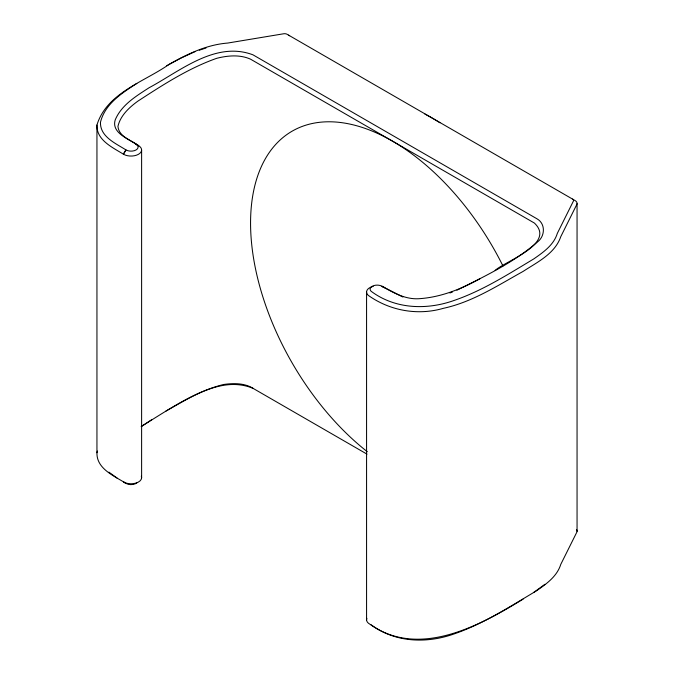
<?xml version="1.0" encoding="UTF-8"?>
<svg xmlns="http://www.w3.org/2000/svg" width="674" height="674" viewBox="0 0 674 674"><rect width="100%" height="100%" fill="white"/><g stroke="black" fill="none" stroke-linecap="round" stroke-linejoin="round"><path stroke-width="1.01" d="M137.083 482.668A7.052 4.069 0 0 1 126.08 483.452L125.903 483.342C114.496 476.029 96.466 468.961 96.946 452.743L96.946 125.019C106.711 92.801 144.447 81.807 169.225 64.283C187.355 54.072 206.64 44.695 227.702 43.06L283.636 33.776A3.522 2.03 0 0 1 287.099 34.29L575.006 200.507A7.043 4.069 0 0 1 576.792 204.508L560.776 236.65C554.946 253.769 537.279 262.152 523.108 271.411C497.522 285.616 472.272 302.129 443.248 308.355C418.335 315.575 391.257 311.009 369.866 296.476A10.573 6.1 0 0 1 373.236 286.374M96.946 452.743L97.393 451.032M96.946 125.019C96.357 140.141 112.499 147.395 123.384 154.169L126.08 149.973A7.052 4.069 0 0 0 135.946 150.016A7.052 4.069 0 0 0 136.207 144.32L135.988 144.185C128.111 138.617 111.218 132.736 115.212 119.896C121.497 104.942 136.03 96.188 149.055 87.755C180.135 71.166 215.554 40.651 252.986 54.838L536.925 218.772C545.022 223.187 545.241 234.434 539.057 240.593C515.037 261.9 485.457 276.011 456.896 290.208M123.384 154.169L125.903 149.872C115.625 143.36 99.971 136.696 100.468 122.28C104.9 103.981 122.061 92.987 136.83 83.424M533.757 592.395L544.87 584.307M141.22 426.431C167.438 410.525 193.379 391.956 223.524 384.509C232.513 383.186 242.151 383.001 250.559 386.91L366.993 454.133M141.313 426.583L151.642 419.733M495.12 270.417C505.567 260.914 556.286 243.744 534.372 223.043L250.559 59.186C239.944 54.4 227.694 55.521 216.699 58.318C188.383 68.31 162.914 84.857 137.875 101.142C129.231 107.419 120.402 115.566 117.95 126.341C118.767 136.889 131.556 140.167 138.524 145.651L138.76 145.786A10.573 6.1 0 0 1 138.397 154.346A10.573 6.1 0 0 1 123.569 154.279M165.998 411.014C191.702 396.834 222.572 375.822 252.986 388.308M523.108 599.135C479.349 625.919 418.739 659.02 369.866 624.2A10.573 6.1 0 0 1 366.858 618.353M166.781 65.69L181.121 58.015L195.435 51.46M479.905 278.775C460.864 289.222 440.08 297.546 418.183 298.759C405.007 299.323 393.169 292.693 382.166 286.315L381.939 286.189A7.052 4.069 0 0 0 371.997 286.391A7.052 4.069 0 0 0 372.301 292.128C396.152 309.231 427.164 310.074 454.158 300.436C482.559 290.671 508.137 274.293 533.757 258.926C543.286 252.295 553.801 245.024 557.322 233.364L573.414 201.071A3.522 2.03 0 0 0 572.512 199.074M449.887 292.979L452.431 292.019M199.277 50.205L205.991 48.006M402.892 297.023L383.371 287.014M136.207 144.32L138.76 145.786L135.988 144.185M381.939 286.189L384.618 287.731M126.08 483.452L123.569 482.003A10.573 6.1 0 0 0 136.207 483.014A10.573 6.1 0 0 0 141.329 476.265M117.032 478.034L108.885 472.137M577.054 203.658L577.054 531.382M366.572 292.213L366.572 619.937M141.616 150.108L141.616 477.832M371.147 624.781A7.052 4.069 0 0 0 372.301 625.607C396.152 642.71 427.164 643.544 454.158 633.914C483.528 623.804 509.856 606.659 536.411 590.862C546.311 584.021 557.053 576.413 560.776 564.374L576.792 532.233A7.043 4.069 0 0 0 576.615 529.68M382.133 286.669A10.573 6.1 0 0 1 384.374 287.596M288.43 35.183A7.043 4.069 0 0 1 289.593 35.73M367.296 451.706A200.692 115.869 60 0 1 270.417 150.917A200.692 115.869 60 0 1 502.956 265.944M424.923 114.083A200.692 115.869 60 0 1 439.928 122.761"/></g></svg>
